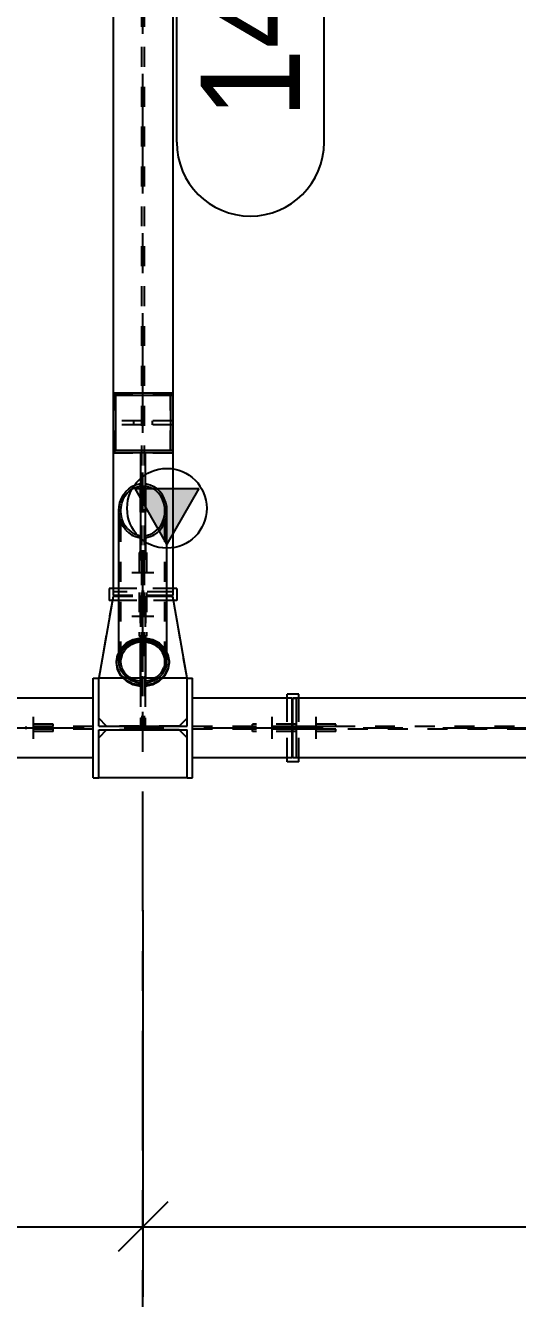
# Model space of a CAD drawing. Header units: millimetres. Extents: x 0 to 594, y 0 to 420.
# Drawn here: x 423.96 to 436.32, y 283.12 to 315.04 of the extents above; entities that cross this region are included whole.
import ezdxf

# ---------------------------------------------------------------- set-up
doc = ezdxf.new("R2010")
doc.units = ezdxf.units.MM
doc.header["$MEASUREMENT"] = 0
for name, pattern in [('XKITLINE00', [0]), ('XKITLINE02', [4, 2, -2]), ('XKITLINE03', [6, 3, -1, 1, -1]), ('XKITLINE04', [3, 0.5, -0.5, 0.5, -0.5, 0.5, -0.5])]:
    doc.linetypes.add(name, pattern=pattern)
for name, color, linetype in [('dimension', 7, 'Continuous'), ('grid', 7, 'Continuous'), ('mark', 7, 'Continuous'), ('part1', 7, 'Continuous')]:
    doc.layers.add(name, color=color, linetype=linetype)
doc.styles.add('STYLE_1', font='arial.ttf', dxfattribs={"height": 0.2})

# ---------------------------------------------------------------- blocks, each defined once
blk = doc.blocks.new('*D2174')
at = {"layer": 'grid', "color": 4, "linetype": 'XKITLINE03'}
blk.add_line((1228.871, 1836.576), (1642.443, 1836.576), dxfattribs=at)
blk = doc.blocks.new('*D2222')
at = {"layer": 'part1', "color": 2, "linetype": 'XKITLINE04'}
for p, q in [((1592.591, 1844.976), (1594.091, 1844.976)), ((1592.591, 1844.976), (1592.591, 1843.476)), ((1594.091, 1844.916), (1592.591, 1844.916)), ((1592.651, 1843.536), (1592.651, 1844.916)), ((1594.031, 1843.536), (1594.031, 1844.916)), ((1594.091, 1844.976), (1594.091, 1843.476)), ((1592.591, 1843.536), (1592.651, 1843.536)), ((1592.591, 1843.476), (1594.091, 1843.476)), ((1594.091, 1843.536), (1592.651, 1843.536))]:
    blk.add_line(p, q, dxfattribs=at)
blk = doc.blocks.new('*D2225')
at = {"layer": 'part1', "color": 2, "linetype": 'XKITLINE04'}
for p, q in [((1592.591, 1867.056), (1592.591, 1839.896)), ((1594.091, 1867.056), (1592.591, 1867.056)), ((1593.309, 1867.056), (1592.736, 1867.056)), ((1593.946, 1867.056), (1593.309, 1867.056)), ((1593.374, 1866.966), (1592.591, 1866.966)), ((1593.946, 1866.966), (1592.736, 1866.966)), ((1593.309, 1866.976), (1593.309, 1866.656)), ((1593.309, 1866.976), (1593.374, 1866.976)), ((1593.309, 1866.976), (1593.374, 1866.976)), ((1593.309, 1866.956), (1593.374, 1866.956)), ((1593.309, 1866.956), (1593.374, 1866.956)), ((1593.374, 1866.976), (1593.374, 1866.656)), ((1594.091, 1866.966), (1593.374, 1866.966)), ((1594.091, 1866.966), (1594.091, 1839.896)), ((1593.309, 1866.656), (1593.309, 1866.661)), ((1593.309, 1866.656), (1593.309, 1839.976)), ((1593.309, 1866.656), (1593.374, 1866.656)), ((1593.309, 1866.656), (1593.374, 1866.656)), ((1593.374, 1866.656), (1593.374, 1866.661)), ((1593.374, 1866.656), (1593.374, 1839.976)), ((1592.591, 1863.476), (1592.591, 1840.296)), ((1592.591, 1844.976), (1592.591, 1843.476)), ((1594.091, 1844.976), (1594.091, 1843.476)), ((1593.374, 1840.296), (1593.309, 1840.296)), ((1594.091, 1840.296), (1594.091, 1839.986)), ((1593.946, 1839.986), (1592.736, 1839.986)), ((1593.374, 1839.996), (1593.309, 1839.996)), ((1593.374, 1839.976), (1593.309, 1839.976)), ((1594.091, 1839.976), (1594.091, 1839.986)), ((1594.091, 1839.896), (1592.591, 1839.896)), ((1593.946, 1839.896), (1593.374, 1839.896))]:
    blk.add_line(p, q, dxfattribs=at)
at = {"layer": 'part1', "color": 0, "linetype": 'XKITLINE00'}
for p, q in [((1592.591, 1867.056), (1592.591, 1863.476)), ((1592.736, 1867.056), (1592.591, 1867.056)), ((1594.091, 1867.056), (1593.946, 1867.056)), ((1594.091, 1867.056), (1594.091, 1863.476)), ((1592.736, 1866.966), (1592.591, 1866.966)), ((1594.091, 1866.966), (1593.946, 1866.966)), ((1593.341, 1864.056), (1592.541, 1865.456)), ((1592.541, 1865.456), (1594.141, 1865.456)), ((1594.141, 1865.456), (1593.341, 1864.056)), ((1592.591, 1861.976), (1592.591, 1844.976)), ((1594.091, 1861.976), (1594.091, 1844.976)), ((1592.591, 1843.476), (1592.591, 1839.896)), ((1594.091, 1843.476), (1594.091, 1839.896)), ((1592.736, 1839.986), (1592.591, 1839.986)), ((1594.091, 1839.986), (1593.946, 1839.986)), ((1592.736, 1839.896), (1592.591, 1839.896)), ((1594.091, 1839.896), (1593.946, 1839.896))]:
    blk.add_line(p, q, dxfattribs=at)
blk.add_circle((1593.341, 1864.956), 1, dxfattribs=at)
at = {"layer": 'part1', "color": 0}
blk.add_solid([(1592.541, 1865.456), (1594.141, 1865.456), (1592.541, 1865.456), (1593.341, 1864.056)], dxfattribs=at)
blk = doc.blocks.new('*D2228')
at = {"layer": 'part1', "color": 0, "linetype": 'XKITLINE00'}
for p, q in [((1592.591, 1844.976), (1592.591, 1843.476)), ((1594.091, 1844.976), (1592.591, 1844.976)), ((1592.651, 1844.916), (1592.651, 1843.536)), ((1594.031, 1844.916), (1592.651, 1844.916)), ((1594.031, 1844.916), (1594.031, 1843.536)), ((1594.091, 1844.976), (1594.091, 1843.476)), ((1594.091, 1843.476), (1592.591, 1843.476)), ((1594.031, 1843.536), (1592.651, 1843.536))]:
    blk.add_line(p, q, dxfattribs=at)
at = {"layer": 'part1', "color": 2, "linetype": 'XKITLINE04'}
for p, q in [((1592.651, 1844.916), (1592.591, 1844.916)), ((1594.091, 1844.916), (1594.031, 1844.916)), ((1594.091, 1844.916), (1594.091, 1844.976)), ((1592.651, 1843.536), (1592.591, 1843.536)), ((1594.091, 1843.536), (1594.031, 1843.536))]:
    blk.add_line(p, q, dxfattribs=at)
blk = doc.blocks.new('*D2494')
at = {"layer": 'dimension', "color": 1, "linetype": 'XKITLINE00'}
for p, q in [((1593.341, 1832.006), (1593.341, 1822.306)), ((1593.964, 1824.689), (1592.719, 1823.444)), ((1533.341, 1824.066), (1593.341, 1824.066))]:
    blk.add_line(p, q, dxfattribs=at)
blk = doc.blocks.new('*D2514')
at = {"layer": 'part1', "color": 0, "linetype": 'XKITLINE00'}
for p, q in [((1592.091, 1835.326), (1592.091, 1837.826)), ((1592.091, 1837.826), (1592.231, 1837.826)), ((1592.231, 1836.621), (1592.231, 1837.826)), ((1594.451, 1837.826), (1594.591, 1837.826)), ((1594.451, 1836.621), (1594.451, 1837.826)), ((1594.591, 1835.326), (1594.591, 1837.826)), ((1592.231, 1836.621), (1594.451, 1836.621)), ((1592.231, 1836.531), (1594.451, 1836.531)), ((1592.231, 1835.326), (1592.231, 1836.531)), ((1594.451, 1835.326), (1594.451, 1836.531)), ((1592.091, 1835.326), (1592.231, 1835.326)), ((1594.451, 1835.326), (1594.591, 1835.326))]:
    blk.add_line(p, q, dxfattribs=at)
blk = doc.blocks.new('*D2694')
at = {"layer": 'dimension', "color": 1, "linetype": 'XKITLINE00'}
for p, q in [((1593.341, 1832.006), (1593.341, 1822.306)), ((1593.964, 1824.689), (1592.719, 1823.444)), ((1593.341, 1824.066), (1627.841, 1824.066))]:
    blk.add_line(p, q, dxfattribs=at)
blk = doc.blocks.new('*D2696')
at = {"layer": 'part1', "color": 2, "linetype": 'XKITLINE04'}
for p, q in [((1597.091, 1837.326), (1594.591, 1837.326)), ((1594.591, 1835.826), (1594.591, 1837.326)), ((1597.091, 1835.826), (1597.091, 1837.326)), ((1597.091, 1836.609), (1594.591, 1836.609)), ((1597.091, 1836.544), (1594.591, 1836.544)), ((1596.791, 1836.544), (1596.791, 1836.609)), ((1597.039, 1836.609), (1596.796, 1836.609)), ((1597.091, 1835.826), (1594.591, 1835.826))]:
    blk.add_line(p, q, dxfattribs=at)
blk = doc.blocks.new('*D2697')
at = {"layer": 'part1', "color": 0, "linetype": 'XKITLINE00'}
for p, q in [((1597.091, 1837.326), (1594.591, 1837.326)), ((1597.091, 1835.826), (1597.091, 1837.326)), ((1597.091, 1835.826), (1594.591, 1835.826))]:
    blk.add_line(p, q, dxfattribs=at)
at = {"layer": 'part1', "color": 2, "linetype": 'XKITLINE04'}
for p, q in [((1594.591, 1835.826), (1594.591, 1837.326)), ((1597.091, 1836.609), (1594.591, 1836.609)), ((1597.091, 1836.544), (1594.591, 1836.544)), ((1596.791, 1836.544), (1596.791, 1836.609)), ((1597.039, 1836.609), (1596.796, 1836.609))]:
    blk.add_line(p, q, dxfattribs=at)
blk = doc.blocks.new('*D2703')
at = {"layer": 'mark', "color": 1, "linetype": 'XKITLINE00'}
for p, q in [((1594.191, 1851.263), (1594.191, 1858.026)), ((1597.891, 1851.263), (1597.891, 1858.026))]:
    blk.add_line(p, q, dxfattribs=at)
for centre, start, end in [((1596.041, 1858.026), 0, 180), ((1596.041, 1851.263), 180, 0)]:
    blk.add_arc(centre, 1.85, start, end, dxfattribs=at)
at = {"layer": 'mark', "color": 1, "style": 'STYLE_1', "width": 0.9}
blk.add_text('143', height=2.5, rotation=90.0002, dxfattribs=at).set_placement((1597.291, 1851.863))
blk = doc.blocks.new('*D2707')
at = {"layer": 'part1', "color": 2, "linetype": 'XKITLINE04'}
for p, q in [((1592.431, 1836.531), (1592.231, 1836.331)), ((1594.251, 1836.531), (1592.431, 1836.531)), ((1594.451, 1836.331), (1594.251, 1836.531)), ((1592.231, 1835.326), (1592.231, 1836.331)), ((1594.451, 1835.326), (1594.451, 1836.331)), ((1594.451, 1835.326), (1592.231, 1835.326))]:
    blk.add_line(p, q, dxfattribs=at)
blk = doc.blocks.new('*D2708')
at = {"layer": 'part1', "color": 2, "linetype": 'XKITLINE04'}
for p, q in [((1592.431, 1836.531), (1592.231, 1836.331)), ((1594.251, 1836.531), (1592.431, 1836.531)), ((1594.451, 1836.331), (1594.251, 1836.531)), ((1592.231, 1835.326), (1592.231, 1836.331)), ((1594.451, 1835.326), (1594.451, 1836.331)), ((1594.451, 1835.326), (1592.231, 1835.326))]:
    blk.add_line(p, q, dxfattribs=at)
blk = doc.blocks.new('*D2709')
at = {"layer": 'part1', "color": 0, "linetype": 'XKITLINE02'}
blk.add_line((1593.066, 1839.376), (1593.616, 1839.376), dxfattribs=at)
blk.add_line((1593.066, 1839.376), (1593.616, 1839.376), dxfattribs=at)
blk.add_line((1593.066, 1839.376), (1593.616, 1839.376), dxfattribs=at)
blk = doc.blocks.new('*D2710')
at = {"layer": 'part1', "color": 0, "linetype": 'XKITLINE02'}
blk.add_line((1593.066, 1840.476), (1593.616, 1840.476), dxfattribs=at)
blk.add_line((1593.066, 1840.476), (1593.616, 1840.476), dxfattribs=at)
blk.add_line((1593.066, 1840.476), (1593.616, 1840.476), dxfattribs=at)
blk = doc.blocks.new('*D2711')
at = {"layer": 'part1', "color": 2, "linetype": 'XKITLINE04'}
for p, q in [((1593.311, 1839.876), (1593.311, 1836.621)), ((1593.311, 1839.876), (1593.371, 1839.876)), ((1593.311, 1839.876), (1593.371, 1839.876)), ((1593.371, 1839.876), (1593.371, 1836.621)), ((1593.311, 1839.576), (1593.371, 1839.576)), ((1593.311, 1839.576), (1593.371, 1839.576)), ((1593.311, 1836.821), (1593.371, 1836.821)), ((1593.311, 1836.821), (1593.371, 1836.821)), ((1593.311, 1836.621), (1593.371, 1836.621)), ((1593.311, 1836.621), (1593.371, 1836.621))]:
    blk.add_line(p, q, dxfattribs=at)
blk = doc.blocks.new('*D2712')
at = {"layer": 'part1', "color": 2, "linetype": 'XKITLINE04'}
for p, q in [((1592.591, 1839.876), (1592.231, 1837.826)), ((1594.091, 1839.876), (1592.591, 1839.876)), ((1594.451, 1837.826), (1594.091, 1839.876)), ((1592.231, 1836.821), (1592.231, 1837.826)), ((1594.451, 1836.821), (1594.451, 1837.826)), ((1592.431, 1836.621), (1592.231, 1836.821)), ((1594.451, 1836.821), (1594.251, 1836.621)), ((1594.251, 1836.621), (1592.431, 1836.621))]:
    blk.add_line(p, q, dxfattribs=at)
blk = doc.blocks.new('*D2713')
at = {"layer": 'part1', "color": 0, "linetype": 'XKITLINE00'}
for p, q in [((1592.591, 1839.876), (1592.231, 1837.826)), ((1592.736, 1839.876), (1592.591, 1839.876)), ((1594.091, 1839.876), (1593.946, 1839.876)), ((1594.451, 1837.826), (1594.091, 1839.876))]:
    blk.add_line(p, q, dxfattribs=at)
at = {"layer": 'part1', "color": 2, "linetype": 'XKITLINE04'}
for p, q in [((1593.946, 1839.876), (1592.736, 1839.876)), ((1592.231, 1836.821), (1592.231, 1837.826)), ((1594.451, 1836.821), (1594.451, 1837.826)), ((1592.431, 1836.621), (1592.231, 1836.821)), ((1594.451, 1836.821), (1594.251, 1836.621)), ((1594.251, 1836.621), (1592.431, 1836.621))]:
    blk.add_line(p, q, dxfattribs=at)
blk = doc.blocks.new('*D2714')
at = {"layer": 'part1', "color": 2, "linetype": 'XKITLINE04'}
for p, q in [((1592.491, 1840.076), (1592.491, 1839.776)), ((1594.191, 1840.076), (1592.491, 1840.076)), ((1594.191, 1840.076), (1594.191, 1839.776)), ((1594.191, 1839.776), (1592.491, 1839.776))]:
    blk.add_line(p, q, dxfattribs=at)
blk = doc.blocks.new('*D2715')
at = {"layer": 'part1', "color": 0, "linetype": 'XKITLINE00'}
for p, q in [((1592.491, 1840.076), (1592.491, 1839.776)), ((1592.591, 1840.076), (1592.491, 1840.076)), ((1594.191, 1840.076), (1594.091, 1840.076)), ((1594.191, 1840.076), (1594.191, 1839.776)), ((1592.574, 1839.776), (1592.491, 1839.776)), ((1594.191, 1839.776), (1594.109, 1839.776))]:
    blk.add_line(p, q, dxfattribs=at)
at = {"layer": 'part1', "color": 2, "linetype": 'XKITLINE04'}
for p, q in [((1594.091, 1840.076), (1592.591, 1840.076)), ((1594.109, 1839.776), (1592.574, 1839.776))]:
    blk.add_line(p, q, dxfattribs=at)
blk = doc.blocks.new('*D2716')
at = {"layer": 'part1', "color": 2, "linetype": 'XKITLINE04'}
for p, q in [((1593.374, 1840.976), (1593.374, 1838.876)), ((1593.434, 1840.976), (1593.374, 1840.976)), ((1593.434, 1840.976), (1593.434, 1838.876)), ((1593.434, 1838.876), (1593.374, 1838.876))]:
    blk.add_line(p, q, dxfattribs=at)
blk = doc.blocks.new('*D2717')
at = {"layer": 'part1', "color": 2, "linetype": 'XKITLINE04'}
for p, q in [((1593.249, 1840.976), (1593.249, 1838.876)), ((1593.309, 1840.976), (1593.249, 1840.976)), ((1593.309, 1840.976), (1593.309, 1838.876)), ((1593.309, 1838.876), (1593.249, 1838.876))]:
    blk.add_line(p, q, dxfattribs=at)
blk = doc.blocks.new('*D2753')
at = {"layer": 'grid', "color": 4, "linetype": 'XKITLINE03'}
blk.add_line((1593.341, 1819.981), (1593.341, 1905.53), dxfattribs=at)
blk = doc.blocks.new('*D2758')
at = {"layer": 'part1', "color": 0, "linetype": 'XKITLINE00'}
for p, q in [((1593.281, 1843.476), (1593.281, 1840.796)), ((1593.401, 1843.476), (1593.281, 1843.476)), ((1593.401, 1843.476), (1593.401, 1840.796)), ((1593.401, 1840.796), (1593.281, 1840.796))]:
    blk.add_line(p, q, dxfattribs=at)
at = {"layer": 'part1', "color": 2, "linetype": 'XKITLINE04'}
blk.add_line((1593.281, 1842.225), (1593.401, 1842.225), dxfattribs=at)
blk = doc.blocks.new('*D2767')
at = {"layer": 'part1', "color": 2, "linetype": 'XKITLINE04'}
for p, q in [((1591.091, 1836.544), (1588.991, 1836.544)), ((1588.991, 1836.484), (1588.991, 1836.544)), ((1591.091, 1836.484), (1588.991, 1836.484)), ((1591.091, 1836.484), (1591.091, 1836.544))]:
    blk.add_line(p, q, dxfattribs=at)
blk = doc.blocks.new('*D2768')
at = {"layer": 'part1', "color": 0, "linetype": 'XKITLINE00'}
for p, q in [((1592.431, 1836.531), (1592.231, 1836.331)), ((1594.451, 1836.331), (1594.251, 1836.531)), ((1594.451, 1835.326), (1592.231, 1835.326))]:
    blk.add_line(p, q, dxfattribs=at)
at = {"layer": 'part1', "color": 2, "linetype": 'XKITLINE04'}
for p, q in [((1594.251, 1836.531), (1592.431, 1836.531)), ((1592.231, 1835.326), (1592.231, 1836.331)), ((1594.451, 1835.326), (1594.451, 1836.331))]:
    blk.add_line(p, q, dxfattribs=at)
blk = doc.blocks.new('*D2785')
at = {"layer": 'part1', "color": 2, "linetype": 'XKITLINE04'}
for p, q in [((1594.091, 1844.976), (1592.591, 1844.976)), ((1592.591, 1844.976), (1592.591, 1843.476)), ((1594.091, 1844.976), (1594.091, 1843.476)), ((1594.091, 1843.476), (1592.591, 1843.476))]:
    blk.add_line(p, q, dxfattribs=at)
blk = doc.blocks.new('*D2786')
at = {"layer": 'part1', "color": 0, "linetype": 'XKITLINE00'}
for p, q in [((1592.091, 1837.326), (1590.091, 1837.326)), ((1590.091, 1835.826), (1590.091, 1837.326)), ((1592.091, 1835.826), (1590.091, 1835.826))]:
    blk.add_line(p, q, dxfattribs=at)
at = {"layer": 'part1', "color": 2, "linetype": 'XKITLINE04'}
for p, q in [((1592.091, 1835.826), (1592.091, 1837.326)), ((1592.091, 1836.609), (1590.091, 1836.609)), ((1592.091, 1836.544), (1590.091, 1836.544)), ((1590.111, 1836.544), (1590.111, 1836.609)), ((1590.411, 1836.544), (1590.411, 1836.609))]:
    blk.add_line(p, q, dxfattribs=at)
blk = doc.blocks.new('*D2787')
at = {"layer": 'part1', "color": 2, "linetype": 'XKITLINE04'}
for p, q in [((1591.091, 1836.669), (1588.991, 1836.669)), ((1588.991, 1836.609), (1588.991, 1836.669)), ((1591.091, 1836.609), (1588.991, 1836.609)), ((1591.091, 1836.609), (1591.091, 1836.669))]:
    blk.add_line(p, q, dxfattribs=at)
blk = doc.blocks.new('*D2789')
at = {"layer": 'part1', "color": 0, "linetype": 'XKITLINE02'}
blk.add_line((1590.591, 1836.301), (1590.591, 1836.851), dxfattribs=at)
blk.add_line((1590.591, 1836.301), (1590.591, 1836.851), dxfattribs=at)
blk.add_line((1590.591, 1836.301), (1590.591, 1836.851), dxfattribs=at)
blk = doc.blocks.new('*D2791')
at = {"layer": 'part1', "color": 2, "linetype": 'XKITLINE04'}
for p, q in [((1593.309, 1844.276), (1592.591, 1844.276)), ((1592.591, 1844.276), (1592.591, 1844.176)), ((1593.309, 1844.176), (1592.591, 1844.176)), ((1593.109, 1844.276), (1593.109, 1844.176)), ((1593.309, 1844.276), (1593.309, 1844.176))]:
    blk.add_line(p, q, dxfattribs=at)
blk = doc.blocks.new('*D2792')
at = {"layer": 'part1', "color": 2, "linetype": 'XKITLINE04'}
for p, q in [((1594.091, 1844.276), (1593.374, 1844.276)), ((1593.374, 1844.276), (1593.374, 1844.176)), ((1594.091, 1844.176), (1593.374, 1844.176)), ((1593.574, 1844.276), (1593.574, 1844.176)), ((1594.091, 1844.276), (1594.091, 1844.176))]:
    blk.add_line(p, q, dxfattribs=at)
blk = doc.blocks.new('*D2793')
at = {"layer": 'part1', "color": 2, "linetype": 'XKITLINE04'}
for p, q in [((1594.091, 1844.976), (1592.591, 1844.976)), ((1592.591, 1844.976), (1592.591, 1843.476)), ((1594.091, 1844.976), (1594.091, 1843.476)), ((1594.091, 1843.476), (1592.591, 1843.476))]:
    blk.add_line(p, q, dxfattribs=at)
blk = doc.blocks.new('*D2795')
at = {"layer": 'part1', "color": 0, "linetype": 'XKITLINE00'}
for p, q in [((1594.451, 1837.826), (1592.231, 1837.826)), ((1592.431, 1836.621), (1592.231, 1836.821)), ((1594.451, 1836.821), (1594.251, 1836.621))]:
    blk.add_line(p, q, dxfattribs=at)
at = {"layer": 'part1', "color": 2, "linetype": 'XKITLINE04'}
for p, q in [((1592.231, 1836.821), (1592.231, 1837.826)), ((1594.451, 1836.821), (1594.451, 1837.826)), ((1594.251, 1836.621), (1592.431, 1836.621))]:
    blk.add_line(p, q, dxfattribs=at)
blk = doc.blocks.new('*D2807')
at = {"layer": 'part1', "color": 2, "linetype": 'XKITLINE04'}
for p, q in [((1594.451, 1837.826), (1592.231, 1837.826)), ((1592.231, 1836.821), (1592.231, 1837.826)), ((1594.451, 1836.821), (1594.451, 1837.826)), ((1592.431, 1836.621), (1592.231, 1836.821)), ((1594.451, 1836.821), (1594.251, 1836.621)), ((1594.251, 1836.621), (1592.431, 1836.621))]:
    blk.add_line(p, q, dxfattribs=at)
blk = doc.blocks.new('*D2808')
at = {"layer": 'part1', "color": 2, "linetype": 'XKITLINE04'}
for p, q in [((1592.431, 1836.531), (1592.231, 1836.331)), ((1594.251, 1836.531), (1592.431, 1836.531)), ((1594.451, 1836.331), (1594.251, 1836.531)), ((1592.231, 1835.326), (1592.231, 1836.331)), ((1594.451, 1835.326), (1594.451, 1836.331)), ((1594.451, 1835.326), (1592.231, 1835.326))]:
    blk.add_line(p, q, dxfattribs=at)
blk = doc.blocks.new('*D2809')
at = {"layer": 'part1', "color": 0, "linetype": 'XKITLINE00'}
for p, q in [((1592.852, 1842.423), (1592.914, 1842.504)), ((1592.892, 1842.39), (1592.949, 1842.464)), ((1592.914, 1842.504), (1592.986, 1842.574)), ((1592.949, 1842.464), (1593.015, 1842.528)), ((1592.986, 1842.574), (1593.067, 1842.629)), ((1593.015, 1842.528), (1593.089, 1842.579)), ((1593.067, 1842.629), (1593.154, 1842.67)), ((1593.089, 1842.579), (1593.17, 1842.617)), ((1593.946, 1841.184), (1593.146, 1842.584)), ((1593.146, 1842.584), (1594.746, 1842.584)), ((1593.154, 1842.67), (1593.247, 1842.695)), ((1593.17, 1842.617), (1593.255, 1842.64)), ((1593.247, 1842.695), (1593.271, 1842.698)), ((1593.255, 1842.64), (1593.271, 1842.641)), ((1593.271, 1842.698), (1593.271, 1842.641)), ((1593.271, 1842.641), (1593.271, 1841.989)), ((1593.411, 1842.698), (1593.411, 1842.641)), ((1593.411, 1842.698), (1593.436, 1842.695)), ((1593.411, 1842.641), (1593.411, 1841.989)), ((1593.411, 1842.641), (1593.428, 1842.64)), ((1593.428, 1842.64), (1593.513, 1842.617)), ((1593.436, 1842.695), (1593.528, 1842.67)), ((1593.513, 1842.617), (1593.593, 1842.579)), ((1593.528, 1842.67), (1593.616, 1842.629)), ((1593.593, 1842.579), (1593.668, 1842.528)), ((1593.616, 1842.629), (1593.697, 1842.574)), ((1593.668, 1842.528), (1593.734, 1842.464)), ((1593.697, 1842.574), (1593.769, 1842.504)), ((1593.79, 1842.39), (1593.734, 1842.464)), ((1593.831, 1842.423), (1593.769, 1842.504)), ((1594.746, 1842.584), (1593.946, 1841.184)), ((1592.744, 1842.129), (1592.766, 1842.233)), ((1592.766, 1842.233), (1592.802, 1842.332)), ((1592.793, 1842.12), (1592.814, 1842.215)), ((1592.802, 1842.332), (1592.852, 1842.423)), ((1592.814, 1842.215), (1592.847, 1842.306)), ((1592.847, 1842.306), (1592.892, 1842.39)), ((1593.836, 1842.306), (1593.79, 1842.39)), ((1593.88, 1842.332), (1593.831, 1842.423)), ((1593.869, 1842.215), (1593.836, 1842.306)), ((1593.89, 1842.12), (1593.869, 1842.215)), ((1593.917, 1842.233), (1593.88, 1842.332)), ((1593.939, 1842.129), (1593.917, 1842.233)), ((1592.736, 1842.022), (1592.744, 1842.129)), ((1592.736, 1838.242), (1592.736, 1842.022)), ((1592.744, 1841.916), (1592.736, 1842.022)), ((1592.766, 1841.812), (1592.744, 1841.916)), ((1592.786, 1842.022), (1592.793, 1842.12)), ((1592.793, 1841.924), (1592.786, 1842.022)), ((1592.814, 1841.829), (1592.793, 1841.924)), ((1592.847, 1841.738), (1592.814, 1841.829)), ((1593.281, 1842.034), (1593.271, 1842.033)), ((1593.281, 1841.99), (1593.271, 1841.989)), ((1593.411, 1842.033), (1593.401, 1842.034)), ((1593.411, 1841.989), (1593.401, 1841.99)), ((1593.836, 1841.738), (1593.869, 1841.829)), ((1593.869, 1841.829), (1593.89, 1841.924)), ((1593.896, 1842.022), (1593.89, 1842.12)), ((1593.89, 1841.924), (1593.896, 1842.022)), ((1593.917, 1841.812), (1593.939, 1841.916)), ((1593.946, 1842.022), (1593.939, 1842.129)), ((1593.939, 1841.916), (1593.946, 1842.022)), ((1593.946, 1838.242), (1593.946, 1842.022)), ((1592.802, 1841.713), (1592.766, 1841.812)), ((1592.852, 1841.622), (1592.802, 1841.713)), ((1592.892, 1841.655), (1592.847, 1841.738)), ((1592.914, 1841.54), (1592.852, 1841.622)), ((1592.949, 1841.58), (1592.892, 1841.655)), ((1592.914, 1841.54), (1592.986, 1841.471)), ((1592.949, 1841.58), (1593.015, 1841.516)), ((1593.015, 1841.516), (1593.089, 1841.465)), ((1593.593, 1841.465), (1593.668, 1841.516)), ((1593.668, 1841.516), (1593.734, 1841.58)), ((1593.697, 1841.471), (1593.769, 1841.54)), ((1593.734, 1841.58), (1593.79, 1841.655)), ((1593.769, 1841.54), (1593.831, 1841.622)), ((1593.79, 1841.655), (1593.836, 1841.738)), ((1593.831, 1841.622), (1593.88, 1841.713)), ((1593.88, 1841.713), (1593.917, 1841.812)), ((1592.986, 1841.471), (1593.067, 1841.415)), ((1593.067, 1841.415), (1593.154, 1841.374)), ((1593.089, 1841.465), (1593.17, 1841.428)), ((1593.154, 1841.374), (1593.247, 1841.349)), ((1593.17, 1841.428), (1593.255, 1841.405)), ((1593.247, 1841.349), (1593.271, 1841.347)), ((1593.255, 1841.405), (1593.271, 1841.403)), ((1593.271, 1841.403), (1593.271, 1841.347)), ((1593.271, 1841.347), (1593.271, 1840.969)), ((1593.411, 1841.403), (1593.428, 1841.405)), ((1593.411, 1841.403), (1593.411, 1840.969)), ((1593.411, 1841.347), (1593.436, 1841.349)), ((1593.428, 1841.405), (1593.513, 1841.428)), ((1593.436, 1841.349), (1593.528, 1841.374)), ((1593.513, 1841.428), (1593.593, 1841.465)), ((1593.528, 1841.374), (1593.616, 1841.415)), ((1593.616, 1841.415), (1593.697, 1841.471)), ((1593.281, 1841.013), (1593.271, 1841.013)), ((1593.281, 1840.968), (1593.271, 1840.969)), ((1593.411, 1841.013), (1593.401, 1841.013)), ((1593.411, 1840.969), (1593.401, 1840.968)), ((1593.271, 1838.64), (1593.271, 1837.826)), ((1593.271, 1838.64), (1593.341, 1838.635)), ((1593.341, 1838.635), (1593.411, 1838.64)), ((1593.411, 1838.64), (1593.411, 1837.826)), ((1592.744, 1838.158), (1592.736, 1838.242)), ((1592.766, 1838.076), (1592.744, 1838.158)), ((1592.802, 1837.998), (1592.766, 1838.076)), ((1592.852, 1837.926), (1592.802, 1837.998)), ((1593.831, 1837.926), (1593.88, 1837.998)), ((1593.88, 1837.998), (1593.917, 1838.076)), ((1593.917, 1838.076), (1593.939, 1838.158)), ((1593.939, 1838.158), (1593.946, 1838.242)), ((1592.914, 1837.862), (1592.852, 1837.926)), ((1592.961, 1837.826), (1592.914, 1837.862)), ((1593.769, 1837.862), (1593.722, 1837.826)), ((1593.769, 1837.862), (1593.831, 1837.926))]:
    blk.add_line(p, q, dxfattribs=at)
at = {"layer": 'part1', "color": 2, "linetype": 'XKITLINE04'}
for p, q in [((1592.786, 1838.242), (1592.786, 1842.022)), ((1593.341, 1842.038), (1593.281, 1842.034)), ((1593.341, 1841.994), (1593.281, 1841.99)), ((1593.401, 1842.034), (1593.341, 1842.038)), ((1593.401, 1841.99), (1593.341, 1841.994)), ((1593.896, 1838.242), (1593.896, 1842.022)), ((1593.341, 1841.008), (1593.281, 1841.013)), ((1593.341, 1840.964), (1593.281, 1840.968)), ((1593.401, 1841.013), (1593.341, 1841.008)), ((1593.401, 1840.968), (1593.341, 1840.964)), ((1593.271, 1839.704), (1593.341, 1839.709)), ((1593.271, 1839.704), (1593.271, 1838.73)), ((1593.271, 1839.66), (1593.341, 1839.665)), ((1593.341, 1839.709), (1593.411, 1839.704)), ((1593.341, 1839.665), (1593.411, 1839.66)), ((1593.411, 1839.704), (1593.411, 1838.73)), ((1592.914, 1838.622), (1592.986, 1838.676)), ((1593.015, 1838.64), (1592.949, 1838.59)), ((1592.986, 1838.676), (1593.067, 1838.72)), ((1593.089, 1838.681), (1593.015, 1838.64)), ((1593.067, 1838.72), (1593.154, 1838.753)), ((1593.17, 1838.71), (1593.089, 1838.681)), ((1593.154, 1838.753), (1593.247, 1838.772)), ((1593.255, 1838.729), (1593.17, 1838.71)), ((1593.247, 1838.772), (1593.271, 1838.774)), ((1593.255, 1838.729), (1593.271, 1838.73)), ((1593.271, 1838.684), (1593.341, 1838.679)), ((1593.271, 1838.684), (1593.271, 1838.64)), ((1593.341, 1838.679), (1593.411, 1838.684)), ((1593.411, 1838.774), (1593.436, 1838.772)), ((1593.411, 1838.73), (1593.428, 1838.729)), ((1593.411, 1838.684), (1593.411, 1838.64)), ((1593.428, 1838.729), (1593.436, 1838.727)), ((1593.436, 1838.772), (1593.528, 1838.753)), ((1593.436, 1838.727), (1593.513, 1838.71)), ((1593.593, 1838.681), (1593.513, 1838.71)), ((1593.528, 1838.753), (1593.616, 1838.72)), ((1593.668, 1838.64), (1593.593, 1838.681)), ((1593.616, 1838.72), (1593.697, 1838.676)), ((1593.734, 1838.59), (1593.668, 1838.64)), ((1593.697, 1838.676), (1593.769, 1838.622)), ((1592.736, 1838.242), (1592.744, 1838.326)), ((1592.744, 1838.326), (1592.766, 1838.408)), ((1592.802, 1838.486), (1592.766, 1838.408)), ((1592.786, 1838.242), (1592.793, 1838.319)), ((1592.814, 1838.394), (1592.793, 1838.319)), ((1592.852, 1838.558), (1592.802, 1838.486)), ((1592.814, 1838.394), (1592.847, 1838.466)), ((1592.847, 1838.466), (1592.852, 1838.473)), ((1592.852, 1838.558), (1592.914, 1838.622)), ((1592.852, 1838.473), (1592.892, 1838.531)), ((1592.949, 1838.59), (1592.892, 1838.531)), ((1593.79, 1838.531), (1593.734, 1838.59)), ((1593.831, 1838.558), (1593.769, 1838.622)), ((1593.836, 1838.466), (1593.79, 1838.531)), ((1593.88, 1838.486), (1593.831, 1838.558)), ((1593.869, 1838.394), (1593.836, 1838.466)), ((1593.89, 1838.319), (1593.869, 1838.394)), ((1593.917, 1838.408), (1593.88, 1838.486)), ((1593.896, 1838.242), (1593.89, 1838.319)), ((1593.939, 1838.326), (1593.917, 1838.408)), ((1593.946, 1838.242), (1593.939, 1838.326)), ((1592.793, 1838.165), (1592.786, 1838.242)), ((1592.814, 1838.09), (1592.793, 1838.165)), ((1592.847, 1838.018), (1592.814, 1838.09)), ((1592.892, 1837.952), (1592.847, 1838.018)), ((1593.836, 1838.018), (1593.79, 1837.952)), ((1593.836, 1838.018), (1593.869, 1838.09)), ((1593.89, 1838.165), (1593.869, 1838.09)), ((1593.89, 1838.165), (1593.896, 1838.242)), ((1592.949, 1837.894), (1592.892, 1837.952)), ((1593.015, 1837.843), (1592.949, 1837.894)), ((1592.986, 1837.807), (1592.961, 1837.826)), ((1592.986, 1837.807), (1593.067, 1837.763)), ((1593.089, 1837.803), (1593.015, 1837.843)), ((1593.067, 1837.763), (1593.154, 1837.731)), ((1593.089, 1837.803), (1593.17, 1837.773)), ((1593.154, 1837.731), (1593.247, 1837.711)), ((1593.17, 1837.773), (1593.255, 1837.755)), ((1593.247, 1837.711), (1593.271, 1837.71)), ((1593.255, 1837.755), (1593.271, 1837.754)), ((1593.271, 1837.826), (1593.271, 1837.71)), ((1593.411, 1837.826), (1593.411, 1837.71)), ((1593.411, 1837.754), (1593.428, 1837.755)), ((1593.411, 1837.71), (1593.436, 1837.711)), ((1593.428, 1837.755), (1593.513, 1837.773)), ((1593.436, 1837.711), (1593.528, 1837.731)), ((1593.513, 1837.773), (1593.593, 1837.803)), ((1593.528, 1837.731), (1593.616, 1837.763)), ((1593.668, 1837.843), (1593.593, 1837.803)), ((1593.616, 1837.763), (1593.697, 1837.807)), ((1593.734, 1837.894), (1593.668, 1837.843)), ((1593.722, 1837.826), (1593.697, 1837.807)), ((1593.79, 1837.952), (1593.734, 1837.894))]:
    blk.add_line(p, q, dxfattribs=at)
at = {"layer": 'part1', "color": 0, "linetype": 'XKITLINE00'}
blk.add_circle((1593.946, 1842.084), 1, dxfattribs=at)
at = {"layer": 'part1', "color": 0}
blk.add_solid([(1593.146, 1842.584), (1594.746, 1842.584), (1593.146, 1842.584), (1593.946, 1841.184)], dxfattribs=at)
blk = doc.blocks.new('*D2810')
at = {"layer": 'part1', "color": 2, "linetype": 'XKITLINE04'}
for p, q in [((1593.281, 1839.608), (1593.281, 1836.621)), ((1593.401, 1839.608), (1593.401, 1836.621)), ((1593.281, 1839.425), (1593.401, 1839.425)), ((1593.281, 1836.821), (1593.401, 1836.821)), ((1593.281, 1836.621), (1593.401, 1836.621))]:
    blk.add_line(p, q, dxfattribs=at)
blk = doc.blocks.new('*D2811')
at = {"layer": 'part1', "color": 2, "linetype": 'XKITLINE04'}
for p, q in [((1593.281, 1839.877), (1593.281, 1838.448)), ((1593.281, 1839.877), (1593.281, 1838.639)), ((1593.281, 1839.877), (1593.401, 1839.877)), ((1593.281, 1839.638), (1593.401, 1839.638)), ((1593.401, 1839.877), (1593.401, 1838.448)), ((1593.401, 1839.638), (1593.401, 1839.877)), ((1593.281, 1837.826), (1593.281, 1836.622)), ((1593.401, 1837.826), (1593.401, 1836.622)), ((1593.281, 1836.821), (1593.401, 1836.821)), ((1593.281, 1836.626), (1593.401, 1836.626)), ((1593.281, 1836.622), (1593.401, 1836.622))]:
    blk.add_line(p, q, dxfattribs=at)
at = {"layer": 'part1', "color": 0, "linetype": 'XKITLINE00'}
for p, q in [((1593.281, 1838.639), (1593.281, 1837.826)), ((1593.401, 1838.639), (1593.401, 1837.826)), ((1593.281, 1838.448), (1593.401, 1838.448))]:
    blk.add_line(p, q, dxfattribs=at)
blk = doc.blocks.new('*D2812')
at = {"layer": 'part1', "color": 2, "linetype": 'XKITLINE04'}
for p, q in [((1592.922, 1838.7), (1592.79, 1838.571)), ((1592.922, 1838.672), (1592.79, 1838.544)), ((1593.091, 1838.789), (1592.922, 1838.7)), ((1593.091, 1838.761), (1592.922, 1838.672)), ((1593.281, 1838.83), (1593.091, 1838.789)), ((1593.281, 1838.802), (1593.091, 1838.761)), ((1593.091, 1838.761), (1593.091, 1838.789)), ((1593.281, 1838.83), (1593.281, 1837.626)), ((1592.676, 1838.214), (1592.705, 1838.387)), ((1592.79, 1838.544), (1592.705, 1838.387)), ((1592.79, 1838.571), (1592.736, 1838.472)), ((1592.922, 1837.756), (1592.85, 1837.826)), ((1592.922, 1837.784), (1592.878, 1837.826)), ((1592.922, 1837.784), (1593.091, 1837.695)), ((1592.922, 1837.756), (1593.091, 1837.668)), ((1593.091, 1837.695), (1593.281, 1837.654)), ((1593.091, 1837.668), (1593.091, 1837.695)), ((1593.091, 1837.668), (1593.281, 1837.626))]:
    blk.add_line(p, q, dxfattribs=at)
at = {"layer": 'part1', "color": 0, "linetype": 'XKITLINE00'}
for p, q in [((1592.676, 1838.242), (1592.705, 1838.414)), ((1592.736, 1838.472), (1592.705, 1838.414)), ((1592.705, 1838.07), (1592.676, 1838.242)), ((1592.676, 1838.214), (1592.676, 1838.242)), ((1592.705, 1838.042), (1592.676, 1838.214)), ((1592.79, 1837.912), (1592.705, 1838.07)), ((1592.79, 1837.885), (1592.705, 1838.042)), ((1592.878, 1837.826), (1592.79, 1837.912)), ((1592.85, 1837.826), (1592.79, 1837.885))]:
    blk.add_line(p, q, dxfattribs=at)
blk = doc.blocks.new('*D2813')
at = {"layer": 'part1', "color": 2, "linetype": 'XKITLINE04'}
for p, q in [((1593.401, 1838.83), (1593.401, 1837.626)), ((1593.592, 1838.789), (1593.401, 1838.83)), ((1593.401, 1838.802), (1593.592, 1838.761)), ((1593.592, 1838.761), (1593.592, 1838.789)), ((1593.761, 1838.7), (1593.592, 1838.789)), ((1593.592, 1838.761), (1593.761, 1838.672)), ((1593.893, 1838.571), (1593.761, 1838.7)), ((1593.761, 1838.672), (1593.893, 1838.544)), ((1593.946, 1838.472), (1593.893, 1838.571)), ((1593.977, 1838.387), (1593.893, 1838.544)), ((1594.006, 1838.214), (1593.977, 1838.387)), ((1593.401, 1837.654), (1593.592, 1837.695)), ((1593.592, 1837.695), (1593.761, 1837.784)), ((1593.592, 1837.668), (1593.761, 1837.756)), ((1593.592, 1837.668), (1593.592, 1837.695)), ((1593.833, 1837.826), (1593.761, 1837.756)), ((1593.805, 1837.826), (1593.761, 1837.784)), ((1593.401, 1837.626), (1593.592, 1837.668))]:
    blk.add_line(p, q, dxfattribs=at)
at = {"layer": 'part1', "color": 0, "linetype": 'XKITLINE00'}
for p, q in [((1593.977, 1838.414), (1593.946, 1838.472)), ((1594.006, 1838.242), (1593.977, 1838.414)), ((1593.893, 1837.912), (1593.977, 1838.07)), ((1593.893, 1837.885), (1593.977, 1838.042)), ((1593.977, 1838.07), (1594.006, 1838.242)), ((1593.977, 1838.042), (1594.006, 1838.214)), ((1594.006, 1838.214), (1594.006, 1838.242)), ((1593.893, 1837.912), (1593.805, 1837.826)), ((1593.893, 1837.885), (1593.833, 1837.826))]:
    blk.add_line(p, q, dxfattribs=at)
blk = doc.blocks.new('*D2828')
at = {"layer": 'part1', "color": 0, "linetype": 'XKITLINE00'}
for p, q in [((1621.071, 1836.576), (1620.271, 1837.976)), ((1620.271, 1837.976), (1621.871, 1837.976)), ((1621.871, 1837.976), (1621.071, 1836.576)), ((1597.111, 1835.826), (1597.111, 1837.326)), ((1597.201, 1837.326), (1597.111, 1837.326)), ((1624.071, 1837.326), (1597.201, 1837.326)), ((1597.201, 1835.826), (1597.201, 1837.326)), ((1623.981, 1835.826), (1623.981, 1837.326)), ((1624.071, 1835.826), (1624.071, 1837.326)), ((1624.071, 1835.826), (1597.111, 1835.826))]:
    blk.add_line(p, q, dxfattribs=at)
at = {"layer": 'part1', "color": 2, "linetype": 'XKITLINE04'}
for p, q in [((1623.981, 1837.326), (1597.201, 1837.326)), ((1623.981, 1836.609), (1623.981, 1837.326)), ((1597.191, 1836.544), (1597.191, 1836.609)), ((1623.671, 1836.609), (1597.191, 1836.609)), ((1623.991, 1836.544), (1597.191, 1836.544)), ((1597.507, 1836.544), (1597.191, 1836.544)), ((1597.211, 1836.544), (1597.211, 1836.609)), ((1597.511, 1836.544), (1597.511, 1836.609)), ((1623.671, 1836.544), (1623.671, 1836.609)), ((1623.671, 1836.609), (1623.676, 1836.609)), ((1623.991, 1836.609), (1623.671, 1836.609)), ((1623.971, 1836.544), (1623.971, 1836.609)), ((1623.991, 1836.544), (1623.991, 1836.609)), ((1624.071, 1835.826), (1624.071, 1836.544)), ((1623.981, 1835.826), (1597.111, 1835.826))]:
    blk.add_line(p, q, dxfattribs=at)
at = {"layer": 'part1', "color": 0, "linetype": 'XKITLINE00'}
blk.add_circle((1621.071, 1837.476), 1, dxfattribs=at)
at = {"layer": 'part1', "color": 0}
blk.add_solid([(1620.271, 1837.976), (1621.871, 1837.976), (1620.271, 1837.976), (1621.071, 1836.576)], dxfattribs=at)
blk = doc.blocks.new('*D2884')
at = {"layer": 'part1', "color": 0, "linetype": 'XKITLINE00'}
for p, q in [((1619.071, 1836.576), (1618.271, 1837.976)), ((1618.271, 1837.976), (1619.871, 1837.976)), ((1619.871, 1837.976), (1619.071, 1836.576))]:
    blk.add_line(p, q, dxfattribs=at)
at = {"layer": 'part1', "color": 2, "linetype": 'XKITLINE04'}
for p, q in [((1597.111, 1835.826), (1597.111, 1837.326)), ((1622.071, 1837.326), (1597.111, 1837.326)), ((1597.111, 1837.326), (1597.201, 1837.326)), ((1597.201, 1835.826), (1597.201, 1837.326)), ((1621.981, 1835.826), (1621.981, 1837.326)), ((1621.981, 1836.609), (1621.981, 1837.326)), ((1622.071, 1835.826), (1622.071, 1837.326)), ((1597.191, 1836.544), (1597.191, 1836.609)), ((1621.671, 1836.609), (1597.191, 1836.609)), ((1621.991, 1836.544), (1597.191, 1836.544)), ((1597.507, 1836.544), (1597.191, 1836.544)), ((1597.211, 1836.544), (1597.211, 1836.609)), ((1597.511, 1836.544), (1597.511, 1836.609)), ((1621.671, 1836.544), (1621.671, 1836.609)), ((1621.671, 1836.609), (1621.676, 1836.609)), ((1621.991, 1836.609), (1621.671, 1836.609)), ((1621.971, 1836.544), (1621.971, 1836.609)), ((1621.991, 1836.544), (1621.991, 1836.609)), ((1622.071, 1835.826), (1597.111, 1835.826))]:
    blk.add_line(p, q, dxfattribs=at)
at = {"layer": 'part1', "color": 0, "linetype": 'XKITLINE00'}
blk.add_circle((1619.071, 1837.476), 1, dxfattribs=at)
at = {"layer": 'part1', "color": 0}
blk.add_solid([(1618.271, 1837.976), (1619.871, 1837.976), (1618.271, 1837.976), (1619.071, 1836.576)], dxfattribs=at)
blk = doc.blocks.new('*D2885')
at = {"layer": 'part1', "color": 0, "linetype": 'XKITLINE02'}
blk.add_line((1596.591, 1836.301), (1596.591, 1836.851), dxfattribs=at)
blk.add_line((1596.591, 1836.301), (1596.591, 1836.851), dxfattribs=at)
blk.add_line((1596.591, 1836.301), (1596.591, 1836.851), dxfattribs=at)
blk = doc.blocks.new('*D2886')
at = {"layer": 'part1', "color": 0, "linetype": 'XKITLINE02'}
blk.add_line((1597.691, 1836.301), (1597.691, 1836.851), dxfattribs=at)
blk.add_line((1597.691, 1836.301), (1597.691, 1836.851), dxfattribs=at)
blk.add_line((1597.691, 1836.301), (1597.691, 1836.851), dxfattribs=at)
blk = doc.blocks.new('*D2887')
at = {"layer": 'part1', "color": 2, "linetype": 'XKITLINE04'}
for p, q in [((1596.961, 1835.726), (1596.961, 1837.426)), ((1597.261, 1837.426), (1596.961, 1837.426)), ((1597.261, 1835.726), (1597.261, 1837.426)), ((1597.261, 1835.726), (1596.961, 1835.726))]:
    blk.add_line(p, q, dxfattribs=at)
blk = doc.blocks.new('*D2888')
at = {"layer": 'part1', "color": 2, "linetype": 'XKITLINE04'}
for p, q in [((1596.961, 1835.726), (1596.961, 1837.426)), ((1597.261, 1837.426), (1596.961, 1837.426)), ((1597.261, 1835.726), (1597.261, 1837.426)), ((1597.261, 1835.726), (1596.961, 1835.726))]:
    blk.add_line(p, q, dxfattribs=at)
blk = doc.blocks.new('*D2889')
at = {"layer": 'part1', "color": 2, "linetype": 'XKITLINE04'}
for p, q in [((1596.091, 1836.609), (1596.091, 1836.669)), ((1598.191, 1836.669), (1596.091, 1836.669)), ((1598.191, 1836.609), (1596.091, 1836.609)), ((1598.191, 1836.609), (1598.191, 1836.669))]:
    blk.add_line(p, q, dxfattribs=at)
blk = doc.blocks.new('*D2890')
at = {"layer": 'part1', "color": 2, "linetype": 'XKITLINE04'}
for p, q in [((1596.091, 1836.484), (1596.091, 1836.544)), ((1598.191, 1836.544), (1596.091, 1836.544)), ((1598.191, 1836.484), (1596.091, 1836.484)), ((1598.191, 1836.484), (1598.191, 1836.544))]:
    blk.add_line(p, q, dxfattribs=at)
blk = doc.blocks.new('*D2891')
at = {"layer": 'part1', "color": 0, "linetype": 'XKITLINE02'}
blk.add_line((1596.591, 1836.301), (1596.591, 1836.851), dxfattribs=at)
blk.add_line((1596.591, 1836.301), (1596.591, 1836.851), dxfattribs=at)
blk.add_line((1596.591, 1836.301), (1596.591, 1836.851), dxfattribs=at)
blk = doc.blocks.new('*D2892')
at = {"layer": 'part1', "color": 0, "linetype": 'XKITLINE02'}
blk.add_line((1597.691, 1836.301), (1597.691, 1836.851), dxfattribs=at)
blk.add_line((1597.691, 1836.301), (1597.691, 1836.851), dxfattribs=at)
blk.add_line((1597.691, 1836.301), (1597.691, 1836.851), dxfattribs=at)
blk = doc.blocks.new('*D2893')
at = {"layer": 'part1', "color": 2, "linetype": 'XKITLINE04'}
for p, q in [((1596.961, 1835.726), (1596.961, 1837.426)), ((1597.261, 1837.426), (1596.961, 1837.426)), ((1597.261, 1835.726), (1597.261, 1837.426)), ((1597.261, 1835.726), (1596.961, 1835.726))]:
    blk.add_line(p, q, dxfattribs=at)
blk = doc.blocks.new('*D2894')
at = {"layer": 'part1', "color": 0, "linetype": 'XKITLINE00'}
for p, q in [((1596.961, 1837.326), (1596.961, 1837.426)), ((1597.261, 1837.426), (1596.961, 1837.426)), ((1597.261, 1837.326), (1597.261, 1837.426)), ((1596.961, 1835.726), (1596.961, 1835.826)), ((1597.261, 1835.726), (1597.261, 1835.826)), ((1597.261, 1835.726), (1596.961, 1835.726))]:
    blk.add_line(p, q, dxfattribs=at)
at = {"layer": 'part1', "color": 2, "linetype": 'XKITLINE04'}
for p, q in [((1596.961, 1835.826), (1596.961, 1837.326)), ((1597.261, 1835.826), (1597.261, 1837.326))]:
    blk.add_line(p, q, dxfattribs=at)
blk = doc.blocks.new('*D2895')
at = {"layer": 'part1', "color": 2, "linetype": 'XKITLINE04'}
for p, q in [((1596.091, 1836.609), (1596.091, 1836.669)), ((1598.191, 1836.669), (1596.091, 1836.669)), ((1598.191, 1836.609), (1596.091, 1836.609)), ((1598.191, 1836.609), (1598.191, 1836.669))]:
    blk.add_line(p, q, dxfattribs=at)
blk = doc.blocks.new('*D2896')
at = {"layer": 'part1', "color": 2, "linetype": 'XKITLINE04'}
for p, q in [((1596.091, 1836.484), (1596.091, 1836.544)), ((1598.191, 1836.544), (1596.091, 1836.544)), ((1598.191, 1836.484), (1596.091, 1836.484)), ((1598.191, 1836.484), (1598.191, 1836.544))]:
    blk.add_line(p, q, dxfattribs=at)

msp = doc.modelspace()

# ---------------------------------------------------------------- block references
at = {"layer": 'dimension'}
for name in ['*D2494', '*D2694']:
    msp.add_blockref(name, (-1166.435, -1539.151), dxfattribs=at)
at = {"layer": 'grid'}
for name in ['*D2753', '*D2174']:
    msp.add_blockref(name, (-1166.435, -1539.151), dxfattribs=at)
at = {"layer": 'mark'}
msp.add_blockref('*D2703', (-1166.435, -1539.151), dxfattribs=at)
at = {"layer": 'part1'}
for name in ['*D2225', '*D2222', '*D2228', '*D2785', '*D2793', '*D2791', '*D2792', '*D2758', '*D2809', '*D2717', '*D2716', '*D2710', '*D2714', '*D2715', '*D2712', '*D2713', '*D2811', '*D2810', '*D2711', '*D2709', '*D2812', '*D2813', '*D2828', '*D2884', '*D2514', '*D2795', '*D2807', '*D2887', '*D2888', '*D2893', '*D2894', '*D2786', '*D2696', '*D2697', '*D2789', '*D2885', '*D2891', '*D2886', '*D2892', '*D2787', '*D2767', '*D2707', '*D2708', '*D2768', '*D2808', '*D2889', '*D2895', '*D2890', '*D2896']:
    msp.add_blockref(name, (-1166.435, -1539.151), dxfattribs=at)

doc.saveas('drawing.dxf')
